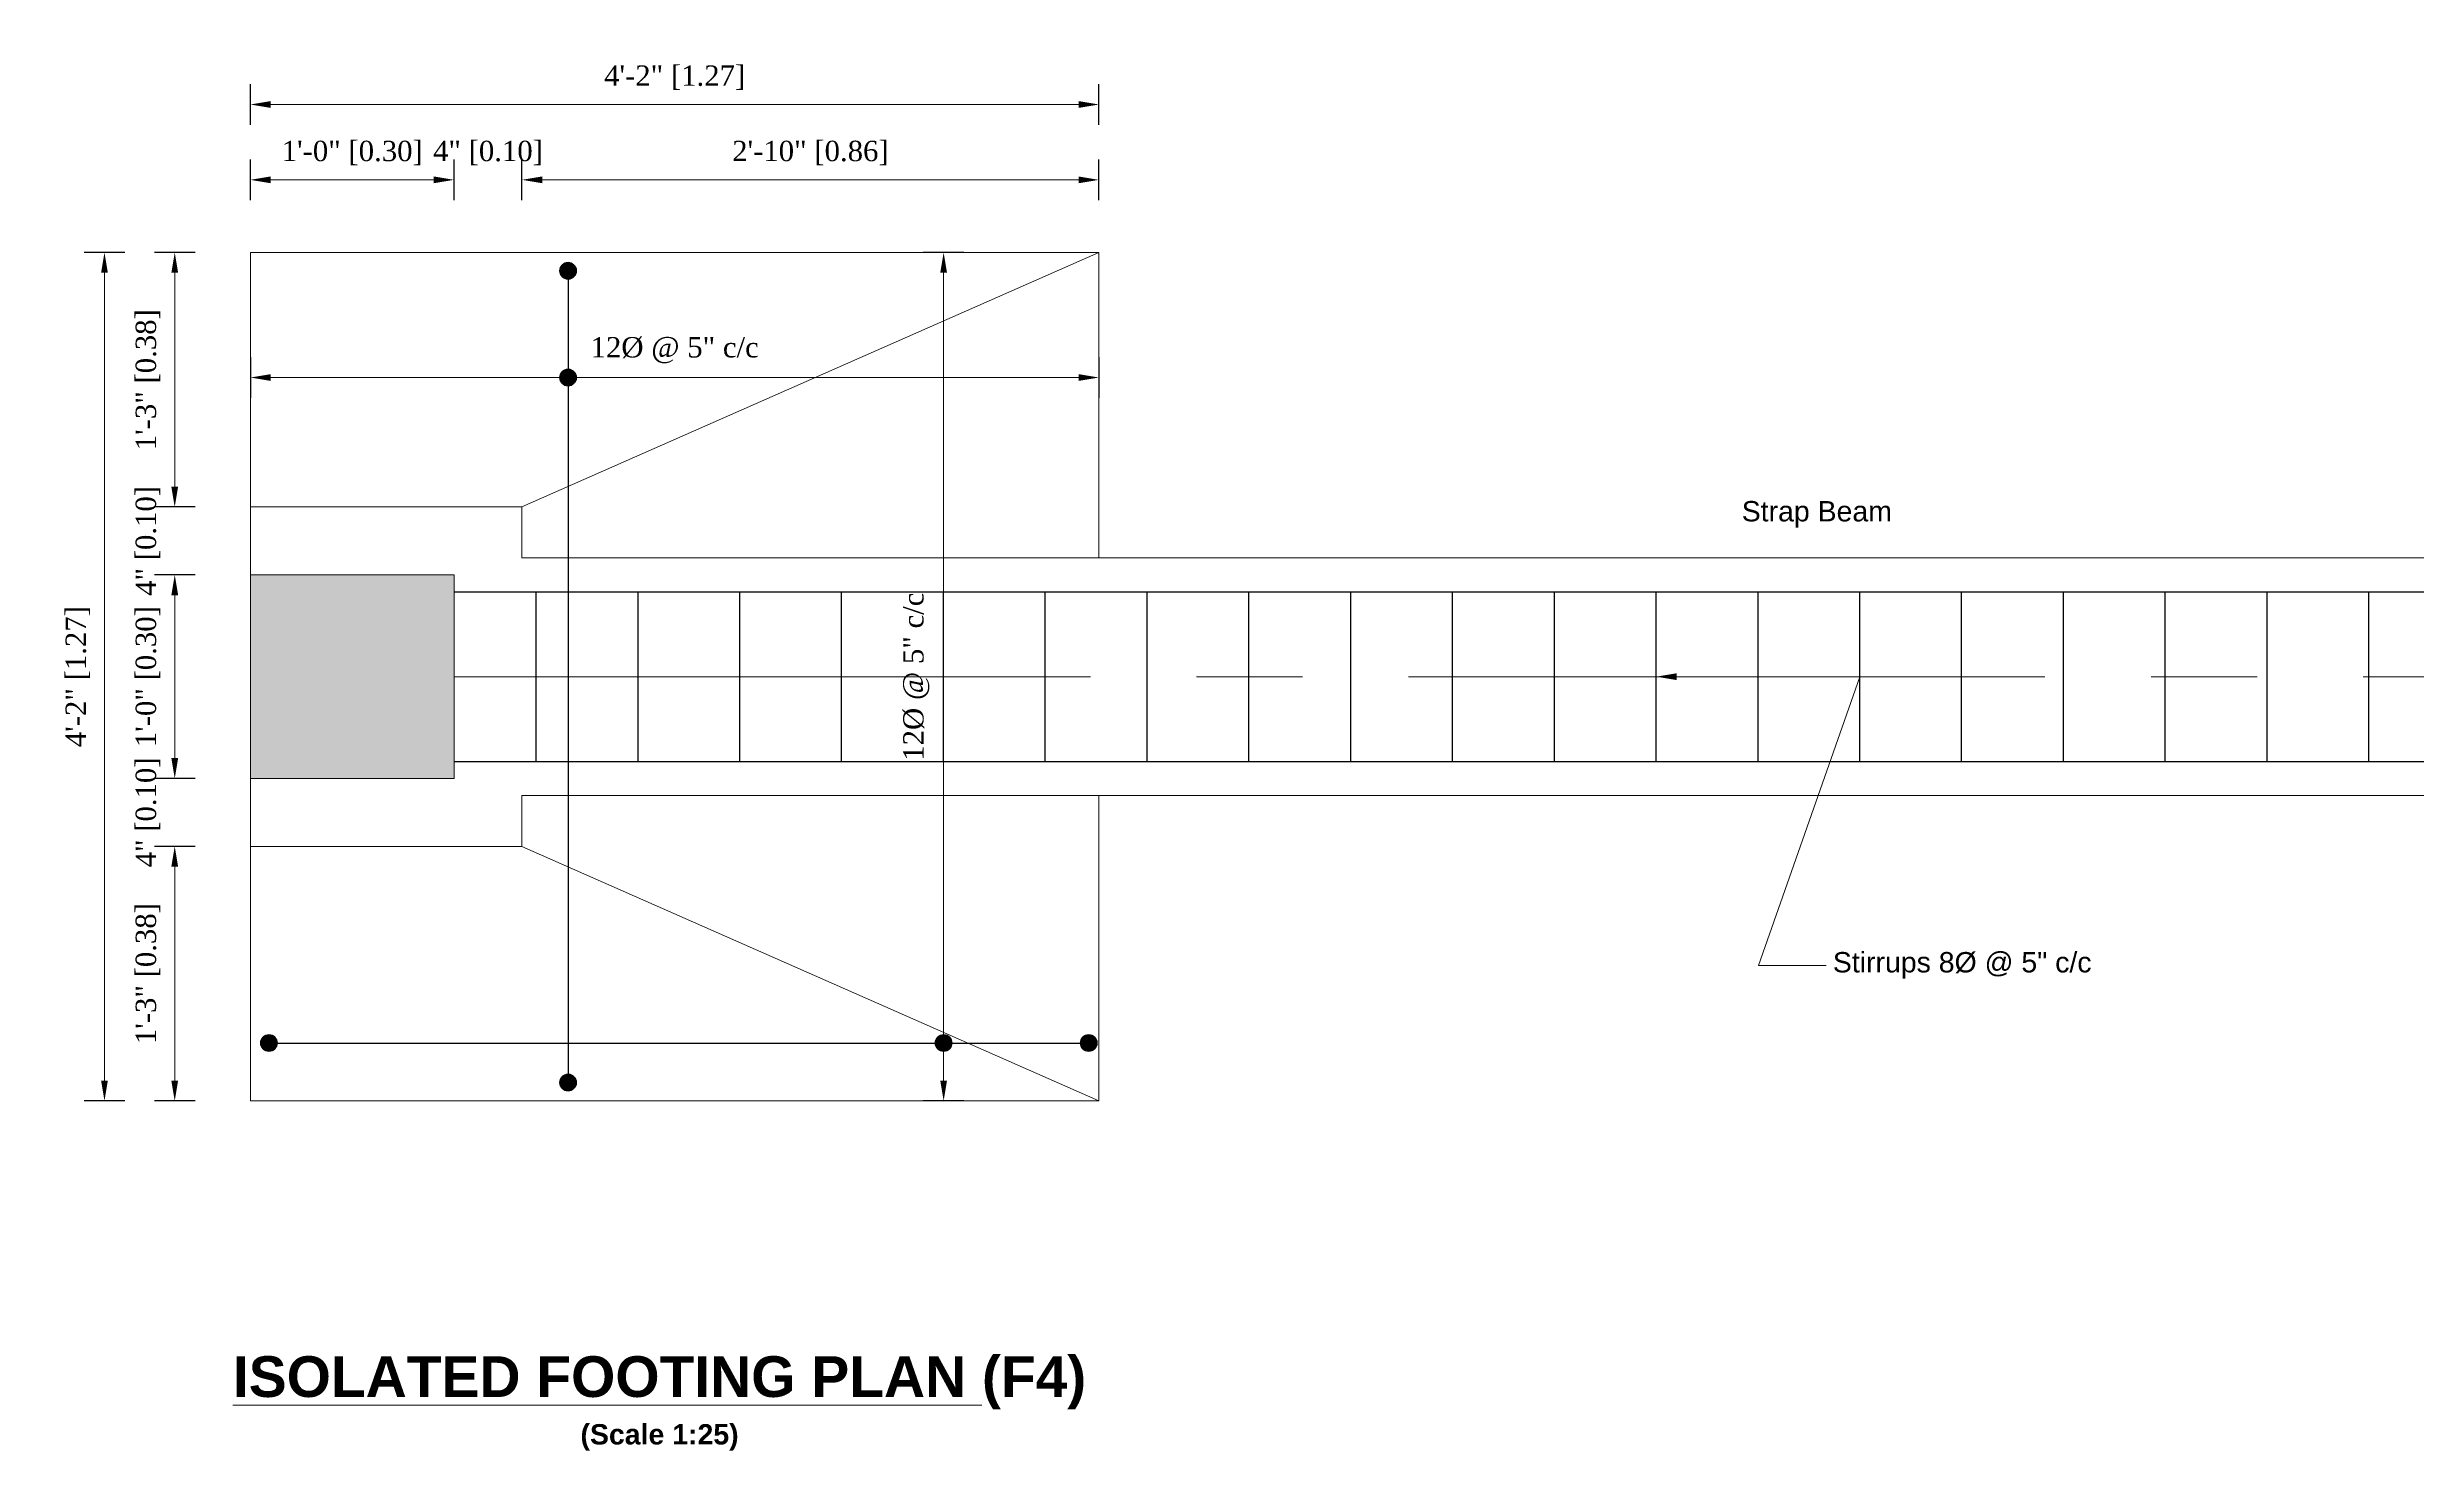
# Model space of a CAD drawing. Header units: feet. Extents: x 4160 to 31260, y -20219 to -1382.
# Drawn here: x 21175.6 to 21315.2, y -5101.1 to -5018.4 of the extents above; entities that cross this region are included whole.
import ezdxf
from ezdxf import colors
from ezdxf.entities.mleader import LeaderData, LeaderLine
from ezdxf.math import Vec2, Vec3

# ---------------------------------------------------------------- set-up
doc = ezdxf.new("R2010")
doc.units = ezdxf.units.FT
doc.header["$LTSCALE"] = 50
doc.header["$MEASUREMENT"] = 0
doc.header["$PDMODE"] = 34
doc.linetypes.add('CENTER2', pattern=[1.125, 0.75, -0.125, 0.125, -0.125])
for name, color, linetype, lineweight in [('IES_WR_Center Line', 7, 'CENTER2', 13), ('IES_WR_Dimension', 7, 'Continuous', 15), ('IES_WR_Hatch ANSI31', 8, 'Continuous', 15), ('IES_WR_Leader', 7, 'Continuous', 15), ('IES_WR_Rebar Concrete Line', 2, 'Continuous', 15), ('IES_WR_Rebar-Main', 1, 'Continuous', 30), ('IES_WR_Stirrups', 6, 'Continuous', 25), ('IES_WR_Text Structure', 70, 'Continuous', 20), ('Reinforcement', 1, 'Continuous', 40)]:
    doc.layers.add(name, color=color, linetype=linetype, lineweight=lineweight)
doc.styles.add('arial', font='times.ttf')
doc.styles.add('Arial Annotation', font='arial.ttf', dxfattribs={"height": 0.06})
doc.dimstyles.new('SECS', dxfattribs={"dimtxt": 0.06, "dimasz": 0.06, "dimexe": 0.06, "dimexo": 0, "dimgap": 0.04, "dimtad": 1, "dimdec": 0, "dimzin": 3, "dimdsep": 46, "dimlunit": 4, "dimtxsty": 'arial', "dimcen": 1.25, "dimclrd": 256, "dimclrt": 3, "dimadec": 0, "dimazin": 0, "dimtfac": 1, "dimtdec": 0, "dimtix": 1, "dimtofl": 0, "dimtmove": 2, "dimatfit": 1, "dimfxl": 0.06, "dimfxlon": 1, "dimtolj": 1, "dimtzin": 0, "dimlwd": -1, "dimarcsym": 0})

# ---------------------------------------------------------------- blocks, each defined once
blk = doc.blocks.new('REBAR CUT')
at = {"layer": 'Reinforcement'}
blk.add_circle((0, 0), 0.024, dxfattribs=at)
blk = doc.blocks.new('bar towaeds viewer')
at = {"layer": 'Reinforcement'}
h = blk.add_hatch(color=256, dxfattribs=at)
h.dxf.hatch_style = 1
h.paths.add_polyline_path([(0.024, 0, 0.414214), (0, 0.024), (0, -0.024, 0.414214)])
h.paths.add_polyline_path([(0, 0.024, 0.414214), (-0.024, 0, 0.414214), (0, -0.024)])
blk.add_circle((0, 0), 0.024, dxfattribs=at)
blk = doc.blocks.new('*D709')
at = {"layer": 'Defpoints', "color": 0}
for p in [(21199.57, -5026.22), (21187.57, -5049.5), (21199.57, -5049.5)]:
    blk.add_point(p, dxfattribs=at)
at = {"layer": 'IES_WR_Dimension', "color": 0, "lineweight": -2}
for p, q in [((21187.57, -5027.42), (21187.57, -5025.02)), ((21199.57, -5027.42), (21199.57, -5025.02))]:
    blk.add_line(p, q, dxfattribs=at)
at = {"layer": 'IES_WR_Dimension'}
blk.add_line((21188.77, -5026.22), (21198.37, -5026.22), dxfattribs=at)
for points in [[(21188.77, -5026.02), (21188.77, -5026.42), (21187.57, -5026.22)], [(21198.37, -5026.02), (21198.37, -5026.42), (21199.57, -5026.22)]]:
    blk.add_solid(points, dxfattribs=at)
at = {"layer": 'IES_WR_Dimension', "color": 3, "insert": (21193.57, -5024.64), "char_height": 1.2, "attachment_point": 5, "style": 'arial'}
blk.add_mtext('\\A1;1\'-0" [0.30]', dxfattribs=at)
blk = doc.blocks.new('*D711')
at = {"layer": 'Defpoints', "color": 0}
for p in [(21237.57, -5021.78), (21187.57, -5030.5), (21237.57, -5030.5)]:
    blk.add_point(p, dxfattribs=at)
at = {"layer": 'IES_WR_Dimension', "color": 0, "lineweight": -2}
for p, q in [((21187.57, -5022.98), (21187.57, -5020.58)), ((21237.57, -5022.98), (21237.57, -5020.58))]:
    blk.add_line(p, q, dxfattribs=at)
at = {"layer": 'IES_WR_Dimension'}
blk.add_line((21188.77, -5021.78), (21236.37, -5021.78), dxfattribs=at)
for points in [[(21188.77, -5021.58), (21188.77, -5021.98), (21187.57, -5021.78)], [(21236.37, -5021.58), (21236.37, -5021.98), (21237.57, -5021.78)]]:
    blk.add_solid(points, dxfattribs=at)
at = {"layer": 'IES_WR_Dimension', "color": 3, "insert": (21212.57, -5020.2), "char_height": 1.2, "attachment_point": 5, "style": 'arial'}
blk.add_mtext('\\A1;4\'-2" [1.27]', dxfattribs=at)
blk = doc.blocks.new('*D713')
at = {"layer": 'Defpoints', "color": 0}
for p in [(21183.11, -5030.5), (21187.57, -5030.5), (21203.57, -5045.5)]:
    blk.add_point(p, dxfattribs=at)
at = {"layer": 'IES_WR_Dimension', "color": 0, "lineweight": -2}
for p, q in [((21184.31, -5030.5), (21181.91, -5030.5)), ((21184.31, -5045.5), (21181.91, -5045.5))]:
    blk.add_line(p, q, dxfattribs=at)
at = {"layer": 'IES_WR_Dimension'}
blk.add_line((21183.11, -5044.3), (21183.11, -5031.7), dxfattribs=at)
for points in [[(21182.91, -5031.7), (21183.31, -5031.7), (21183.11, -5030.5)], [(21182.91, -5044.3), (21183.31, -5044.3), (21183.11, -5045.5)]]:
    blk.add_solid(points, dxfattribs=at)
at = {"layer": 'IES_WR_Dimension', "color": 3, "insert": (21181.53, -5038), "char_height": 1.2, "attachment_point": 5, "rotation": 90, "style": 'arial'}
blk.add_mtext('\\A1;1\'-3" [0.38]', dxfattribs=at)
blk = doc.blocks.new('*D715')
at = {"layer": 'Defpoints', "color": 0}
for p in [(21187.57, -5030.5), (21237.57, -5030.5), (21237.57, -5037.87)]:
    blk.add_point(p, dxfattribs=at)
at = {"layer": 'IES_WR_Dimension', "color": 0, "lineweight": -2}
for p, q in [((21187.57, -5036.67), (21187.57, -5039.07)), ((21237.57, -5036.67), (21237.57, -5039.07))]:
    blk.add_line(p, q, dxfattribs=at)
at = {"layer": 'IES_WR_Dimension'}
blk.add_line((21188.77, -5037.87), (21236.37, -5037.87), dxfattribs=at)
for points in [[(21188.77, -5037.67), (21188.77, -5038.07), (21187.57, -5037.87)], [(21236.37, -5037.67), (21236.37, -5038.07), (21237.57, -5037.87)]]:
    blk.add_solid(points, dxfattribs=at)
at = {"layer": 'IES_WR_Dimension', "color": 3, "insert": (21212.57, -5036.26), "char_height": 1.2, "attachment_point": 5, "style": 'arial'}
blk.add_mtext('\\A1;12%%C @ 5" c/c', dxfattribs=at)
blk = doc.blocks.new('*D717')
at = {"layer": 'Defpoints', "color": 0}
for p in [(21228.42, -5030.5), (21237.57, -5030.5), (21237.57, -5080.5)]:
    blk.add_point(p, dxfattribs=at)
at = {"layer": 'IES_WR_Dimension', "color": 0, "lineweight": -2}
for p, q in [((21229.62, -5030.5), (21227.22, -5030.5)), ((21229.62, -5080.5), (21227.22, -5080.5))]:
    blk.add_line(p, q, dxfattribs=at)
at = {"layer": 'IES_WR_Dimension'}
blk.add_line((21228.42, -5079.3), (21228.42, -5031.7), dxfattribs=at)
for points in [[(21228.22, -5031.7), (21228.62, -5031.7), (21228.42, -5030.5)], [(21228.22, -5079.3), (21228.62, -5079.3), (21228.42, -5080.5)]]:
    blk.add_solid(points, dxfattribs=at)
at = {"layer": 'IES_WR_Dimension', "color": 3, "insert": (21226.81, -5055.5), "char_height": 1.2, "attachment_point": 5, "rotation": 90, "style": 'arial'}
blk.add_mtext('\\A1;12%%C @ 5" c/c', dxfattribs=at)
blk = doc.blocks.new('*D719')
at = {"layer": 'Defpoints', "color": 0}
for p in [(21178.97, -5030.5), (21187.57, -5030.5), (21187.57, -5080.5)]:
    blk.add_point(p, dxfattribs=at)
at = {"layer": 'IES_WR_Dimension', "color": 0, "lineweight": -2}
for p, q in [((21180.17, -5030.5), (21177.77, -5030.5)), ((21180.17, -5080.5), (21177.77, -5080.5))]:
    blk.add_line(p, q, dxfattribs=at)
at = {"layer": 'IES_WR_Dimension'}
blk.add_line((21178.97, -5079.3), (21178.97, -5031.7), dxfattribs=at)
for points in [[(21178.77, -5031.7), (21179.17, -5031.7), (21178.97, -5030.5)], [(21178.77, -5079.3), (21179.17, -5079.3), (21178.97, -5080.5)]]:
    blk.add_solid(points, dxfattribs=at)
at = {"layer": 'IES_WR_Dimension', "color": 3, "insert": (21177.4, -5055.5), "char_height": 1.2, "attachment_point": 5, "rotation": 90, "style": 'arial'}
blk.add_mtext('\\A1;4\'-2" [1.27]', dxfattribs=at)
blk = doc.blocks.new('*D721')
at = {"layer": 'Defpoints', "color": 0}
for p in [(21203.57, -5026.22), (21203.57, -5045.5), (21199.57, -5049.5)]:
    blk.add_point(p, dxfattribs=at)
at = {"layer": 'IES_WR_Dimension', "color": 0, "lineweight": -2}
for p, q in [((21199.57, -5027.42), (21199.57, -5025.02)), ((21203.57, -5027.42), (21203.57, -5025.02))]:
    blk.add_line(p, q, dxfattribs=at)
at = {"layer": 'IES_WR_Dimension'}
for p, q in [((21198.37, -5026.22), (21197.17, -5026.22)), ((21204.77, -5026.22), (21205.97, -5026.22))]:
    blk.add_line(p, q, dxfattribs=at)
for points in [[(21198.37, -5026.02), (21198.37, -5026.42), (21199.57, -5026.22)], [(21204.77, -5026.02), (21204.77, -5026.42), (21203.57, -5026.22)]]:
    blk.add_solid(points, dxfattribs=at)
at = {"layer": 'IES_WR_Dimension', "color": 3, "insert": (21201.57, -5024.64), "char_height": 1.2, "attachment_point": 5, "style": 'arial'}
blk.add_mtext('\\A1;4" [0.10]', dxfattribs=at)
blk = doc.blocks.new('*D723')
at = {"layer": 'Defpoints', "color": 0}
for p in [(21237.57, -5026.22), (21237.57, -5030.5), (21203.57, -5045.5)]:
    blk.add_point(p, dxfattribs=at)
at = {"layer": 'IES_WR_Dimension', "color": 0, "lineweight": -2}
for p, q in [((21203.57, -5027.42), (21203.57, -5025.02)), ((21237.57, -5027.42), (21237.57, -5025.02))]:
    blk.add_line(p, q, dxfattribs=at)
at = {"layer": 'IES_WR_Dimension'}
blk.add_line((21204.77, -5026.22), (21236.37, -5026.22), dxfattribs=at)
for points in [[(21204.77, -5026.02), (21204.77, -5026.42), (21203.57, -5026.22)], [(21236.37, -5026.02), (21236.37, -5026.42), (21237.57, -5026.22)]]:
    blk.add_solid(points, dxfattribs=at)
at = {"layer": 'IES_WR_Dimension', "color": 3, "insert": (21220.57, -5024.64), "char_height": 1.2, "attachment_point": 5, "style": 'arial'}
blk.add_mtext('\\A1;2\'-10" [0.86]', dxfattribs=at)
blk = doc.blocks.new('*D725')
at = {"layer": 'Defpoints', "color": 0}
for p in [(21203.57, -5045.5), (21183.11, -5049.5), (21199.57, -5049.5)]:
    blk.add_point(p, dxfattribs=at)
at = {"layer": 'IES_WR_Dimension'}
for p, q in [((21183.11, -5044.3), (21183.11, -5043.1)), ((21183.11, -5050.7), (21183.11, -5051.9))]:
    blk.add_line(p, q, dxfattribs=at)
at = {"layer": 'IES_WR_Dimension', "color": 0, "lineweight": -2}
for p, q in [((21184.31, -5045.5), (21181.91, -5045.5)), ((21184.31, -5049.5), (21181.91, -5049.5))]:
    blk.add_line(p, q, dxfattribs=at)
at = {"layer": 'IES_WR_Dimension'}
for points in [[(21182.91, -5044.3), (21183.31, -5044.3), (21183.11, -5045.5)], [(21182.91, -5050.7), (21183.31, -5050.7), (21183.11, -5049.5)]]:
    blk.add_solid(points, dxfattribs=at)
at = {"layer": 'IES_WR_Dimension', "color": 3, "insert": (21181.53, -5047.5), "char_height": 1.2, "attachment_point": 5, "rotation": 90, "style": 'arial'}
blk.add_mtext('\\A1;4" [0.10]', dxfattribs=at)
blk = doc.blocks.new('*D727')
at = {"layer": 'Defpoints', "color": 0}
for p in [(21199.57, -5049.5), (21183.11, -5061.5), (21199.57, -5061.5)]:
    blk.add_point(p, dxfattribs=at)
at = {"layer": 'IES_WR_Dimension', "color": 0, "lineweight": -2}
for p, q in [((21184.31, -5049.5), (21181.91, -5049.5)), ((21184.31, -5061.5), (21181.91, -5061.5))]:
    blk.add_line(p, q, dxfattribs=at)
at = {"layer": 'IES_WR_Dimension'}
blk.add_line((21183.11, -5050.7), (21183.11, -5060.3), dxfattribs=at)
for points in [[(21182.91, -5050.7), (21183.31, -5050.7), (21183.11, -5049.5)], [(21182.91, -5060.3), (21183.31, -5060.3), (21183.11, -5061.5)]]:
    blk.add_solid(points, dxfattribs=at)
at = {"layer": 'IES_WR_Dimension', "color": 3, "insert": (21181.53, -5055.5), "char_height": 1.2, "attachment_point": 5, "rotation": 90, "style": 'arial'}
blk.add_mtext('\\A1;1\'-0" [0.30]', dxfattribs=at)
blk = doc.blocks.new('*D729')
at = {"layer": 'Defpoints', "color": 0}
for p in [(21199.57, -5061.5), (21183.11, -5065.5), (21203.57, -5065.5)]:
    blk.add_point(p, dxfattribs=at)
at = {"layer": 'IES_WR_Dimension'}
for p, q in [((21183.11, -5060.3), (21183.11, -5059.1)), ((21183.11, -5066.7), (21183.11, -5067.9))]:
    blk.add_line(p, q, dxfattribs=at)
at = {"layer": 'IES_WR_Dimension', "color": 0, "lineweight": -2}
for p, q in [((21184.31, -5061.5), (21181.91, -5061.5)), ((21184.31, -5065.5), (21181.91, -5065.5))]:
    blk.add_line(p, q, dxfattribs=at)
at = {"layer": 'IES_WR_Dimension'}
for points in [[(21182.91, -5060.3), (21183.31, -5060.3), (21183.11, -5061.5)], [(21182.91, -5066.7), (21183.31, -5066.7), (21183.11, -5065.5)]]:
    blk.add_solid(points, dxfattribs=at)
at = {"layer": 'IES_WR_Dimension', "color": 3, "insert": (21181.53, -5063.5), "char_height": 1.2, "attachment_point": 5, "rotation": 90, "style": 'arial'}
blk.add_mtext('\\A1;4" [0.10]', dxfattribs=at)
blk = doc.blocks.new('*D731')
at = {"layer": 'Defpoints', "color": 0}
for p in [(21203.57, -5065.5), (21183.11, -5080.5), (21187.57, -5080.5)]:
    blk.add_point(p, dxfattribs=at)
at = {"layer": 'IES_WR_Dimension', "color": 0, "lineweight": -2}
for p, q in [((21184.31, -5065.5), (21181.91, -5065.5)), ((21184.31, -5080.5), (21181.91, -5080.5))]:
    blk.add_line(p, q, dxfattribs=at)
at = {"layer": 'IES_WR_Dimension'}
blk.add_line((21183.11, -5066.7), (21183.11, -5079.3), dxfattribs=at)
for points in [[(21182.91, -5066.7), (21183.31, -5066.7), (21183.11, -5065.5)], [(21182.91, -5079.3), (21183.31, -5079.3), (21183.11, -5080.5)]]:
    blk.add_solid(points, dxfattribs=at)
at = {"layer": 'IES_WR_Dimension', "color": 3, "insert": (21181.53, -5073), "char_height": 1.2, "attachment_point": 5, "rotation": 90, "style": 'arial'}
blk.add_mtext('\\A1;1\'-3" [0.38]', dxfattribs=at)
blk = doc.blocks.new('*U352')
at = {"layer": 'IES_WR_Stirrups'}
blk.add_lwpolyline([(2, 5), (2, -5)], dxfattribs=at)
blk = doc.blocks.new('*U353')
at = {"color": 0, "linetype": 'ByBlock', "lineweight": -2, "transparency": 16777216, "rotation": 180}
for p in [(21206.41, -5055.5), (21212.41, -5055.5), (21218.41, -5055.5), (21224.41, -5055.5), (21230.41, -5055.5), (21236.41, -5055.5), (21242.41, -5055.5), (21248.41, -5055.5), (21254.41, -5055.5), (21260.41, -5055.5), (21266.41, -5055.5), (21272.41, -5055.5), (21278.41, -5055.5), (21284.41, -5055.5), (21290.41, -5055.5), (21296.41, -5055.5), (21302.41, -5055.5), (21308.41, -5055.5), (21314.41, -5055.5)]:
    blk.add_blockref('*U352', p, dxfattribs=at)

msp = doc.modelspace()

# ---------------------------------------------------------------- hatches: boundary and pattern name
at = {"layer": 'IES_WR_Hatch ANSI31'}
h = msp.add_hatch(color=256, dxfattribs=at)
h.dxf.hatch_style = 1
h.paths.add_polyline_path([(21187.57, -5049.5), (21187.57, -5061.5), (21199.57, -5061.5), (21199.57, -5049.5)])

# ---------------------------------------------------------------- linework, layer by layer
at = {"layer": 'IES_WR_Center Line'}
msp.add_lwpolyline([(21199.57, -5055.5), (21356.41, -5055.5)], dxfattribs=at)
at = {"layer": 'IES_WR_Rebar Concrete Line'}
for points in [[(21237.57, -5062.5), (21237.57, -5080.5), (21187.57, -5080.5), (21187.57, -5030.5), (21237.57, -5030.5), (21237.57, -5048.5)], [(21203.57, -5045.5), (21237.57, -5030.5)], [(21203.57, -5048.5), (21352.41, -5048.5), (21352.41, -5045.5), (21372.41, -5045.5), (21372.41, -5065.5), (21352.41, -5065.5), (21352.41, -5062.5), (21203.57, -5062.5), (21203.57, -5065.5), (21187.57, -5065.5), (21187.57, -5045.5), (21203.57, -5045.5), (21203.57, -5048.5)], [(21203.57, -5065.5), (21237.57, -5080.5)]]:
    msp.add_lwpolyline(points, dxfattribs=at)
msp.add_lwpolyline([(21187.57, -5049.5), (21199.57, -5049.5), (21199.57, -5061.5), (21187.57, -5061.5)], close=True, dxfattribs=at)
at = {"layer": 'IES_WR_Rebar-Main'}
for points in [[(21206.29, -5031.1), (21206.29, -5079.9)], [(21199.57, -5050.5), (21356.41, -5050.5)], [(21199.57, -5060.5), (21356.41, -5060.5)], [(21188.17, -5077.09), (21236.97, -5077.09)]]:
    msp.add_lwpolyline(points, dxfattribs=at)

# ---------------------------------------------------------------- block references
at = {"xscale": 20, "yscale": 20, "zscale": 20}
for name, p in [('bar towaeds viewer', (21206.29, -5031.58)), ('bar towaeds viewer', (21206.29, -5037.87)), ('REBAR CUT', (21188.66, -5077.09)), ('bar towaeds viewer', (21188.66, -5077.09)), ('bar towaeds viewer', (21228.42, -5077.09)), ('bar towaeds viewer', (21236.97, -5077.09)), ('REBAR CUT', (21206.29, -5079.42)), ('bar towaeds viewer', (21206.29, -5079.42))]:
    msp.add_blockref(name, p, dxfattribs=at)
msp.add_blockref('*U353', (0, 0))

# ---------------------------------------------------------------- texts
at = {"layer": 'IES_WR_Text Structure', "width": 61.3817, "attachment_point": 1, "style": 'Arial Annotation'}
for s, insert, char_height in [('Strap Beam', (21275.45, -5045.15), 1.2), ('\\pxqc;{\\fArial|b1|i0|c0|p34;\\LISOLATED FOOTING PLAN\\l (F4)\\P\\H0.5x;(Scale 1:25)}', (21180.99, -5095.55), 2.4)]:
    msp.add_mtext(s, dxfattribs=dict(at, insert=insert, char_height=char_height))

# ---------------------------------------------------------------- dimensions: what is measured, and where the dimension line sits
at = {"layer": 'IES_WR_Dimension'}
for base, p1, p2, picture, middle in [((21237.57, -5021.78), (21187.57, -5030.5), (21237.57, -5030.5), '*D711', (21212.57, -5020.2)), ((21199.57, -5026.22), (21187.57, -5049.5), (21199.57, -5049.5), '*D709', (21193.57, -5024.64)), ((21203.57, -5026.22), (21199.57, -5049.5), (21203.57, -5045.5), '*D721', (21201.57, -5024.64)), ((21237.57, -5026.22), (21203.57, -5045.5), (21237.57, -5030.5), '*D723', (21220.57, -5024.64))]:
    dim = msp.add_linear_dim(base=base, p1=p1, p2=p2, dimstyle='SECS', override={"dimscale": 0, "dimtix": 1, "dimtofl": 0, "dimtmove": 2, "dimatfit": 1}, dxfattribs=at)
    dim.commit()
    dim.dimension.update_dxf_attribs({"geometry": picture, "text_midpoint": middle})
for base, p1, p2, picture, middle in [((21178.97, -5030.5), (21187.57, -5080.5), (21187.57, -5030.5), '*D719', (21177.4, -5055.5)), ((21183.11, -5030.5), (21203.57, -5045.5), (21187.57, -5030.5), '*D713', (21181.53, -5038)), ((21183.11, -5049.5), (21203.57, -5045.5), (21199.57, -5049.5), '*D725', (21181.53, -5047.5)), ((21183.11, -5061.5), (21199.57, -5049.5), (21199.57, -5061.5), '*D727', (21181.53, -5055.5)), ((21183.11, -5065.5), (21199.57, -5061.5), (21203.57, -5065.5), '*D729', (21181.53, -5063.5)), ((21183.11, -5080.5), (21203.57, -5065.5), (21187.57, -5080.5), '*D731', (21181.53, -5073))]:
    dim = msp.add_linear_dim(base=base, p1=p1, p2=p2, angle=90, dimstyle='SECS', override={"dimscale": 0, "dimtix": 1, "dimtofl": 0, "dimtmove": 2, "dimatfit": 1}, dxfattribs=at)
    dim.commit()
    dim.dimension.update_dxf_attribs({"geometry": picture, "text_midpoint": middle})
dim = msp.add_linear_dim(base=(21237.57, -5037.87), p1=(21187.57, -5030.5), p2=(21237.57, -5030.5), text='12%%C @ 5" c/c', dimstyle='SECS', override={"dimscale": 0, "dimtix": 1, "dimtofl": 0, "dimtmove": 2, "dimatfit": 1}, dxfattribs=at)
dim.commit()
dim.dimension.update_dxf_attribs({"geometry": '*D715', "text_midpoint": (21212.57, -5036.26)})
dim = msp.add_linear_dim(base=(21228.42, -5030.5), p1=(21237.57, -5080.5), p2=(21237.57, -5030.5), angle=90, text='12%%C @ 5" c/c', dimstyle='SECS', override={"dimscale": 0, "dimtix": 1, "dimtofl": 0, "dimtmove": 2, "dimatfit": 1}, dxfattribs=at)
dim.commit()
dim.dimension.update_dxf_attribs({"geometry": '*D717', "text_midpoint": (21226.81, -5055.5)})

# ---------------------------------------------------------------- leaders
at = {"layer": 'IES_WR_Leader'}
ml = msp.add_multileader_mtext('Standard', dxfattribs=at)
ml.set_content('Stirrups 8%%C @ 5" c/c', color=256, style='Arial Annotation')
ml.set_leader_properties(color=256, linetype='ByLayer', lineweight=-1)
ml.build(insert=Vec2(0, 0))
ml.multileader.update_dxf_attribs({"text_left_attachment_type": 2, "text_right_attachment_type": 2, "dogleg_length": 0.199, "arrow_head_size": 1.2, "scale": 20})
ctx = ml.context
ctx.base_point, ctx.scale, ctx.char_height, ctx.arrow_head_size, ctx.landing_gap_size, ctx.plane_origin = Vec3(21280.42, -5072.53), 20, 1.2, 1.2, 0.4, Vec3(21270.41, -5055.5)
ctx.left_attachment, ctx.right_attachment = 2, 2
notes = []
notes.append((ctx, [(0, (1, 1, 0), (21276.44, -5072.53), (1, 0), 3.98, [(1, [(21270.41, -5055.5), (21282.41, -5055.5)], 0, [])])]))
ctx.mtext.insert, ctx.mtext.flow_direction = Vec3(21280.82, -5071.73), 5
for ctx, leaders in notes:
    for number, flags, end, landing, length, lines in leaders:
        leader = LeaderData()
        leader.index, (leader.has_last_leader_line, leader.has_dogleg_vector, leader.attachment_direction) = number, flags
        leader.last_leader_point, leader.dogleg_vector, leader.dogleg_length = Vec3(end), Vec3(landing), length
        for number, points, colour, breaks in lines:
            line = LeaderLine()
            line.index, line.vertices, line.color, line.breaks = number, Vec3.list(points), colors.encode_raw_color(colour), breaks
            leader.lines.append(line)
        ctx.leaders.append(leader)

doc.saveas('drawing.dxf')
